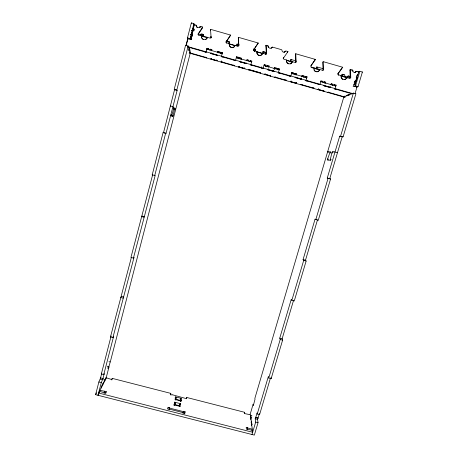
<?xml version="1.0" encoding="UTF-8"?>
<svg xmlns="http://www.w3.org/2000/svg" width="458" height="458" viewBox="0 0 458 458"><rect width="100%" height="100%" fill="white"/><g stroke="black" fill="none" stroke-linecap="round" stroke-linejoin="round"><path stroke-width="0.69" d="M217.533 51.296L217.527 51.714L219.227 52.201L218.993 53.076L219.239 51.783L217.533 51.296L217.476 52.435M192.841 30.291L192.732 30.886M219.227 52.201L219.239 51.783M220.641 52.601L220.659 52.189L222.365 52.676L222.342 53.088L220.641 52.601L220.412 53.477L220.659 52.189M222.107 53.964L222.13 53.557L206.764 49.172L206.821 49.739M222.754 62.219L221.157 61.641L221.134 62.111L221.466 60.88M223.109 57.073L221.403 56.718L222.365 52.676M193.7 30.703L194.003 29.524L193.15 29.278L193.047 28.762L194.118 24.612L195.932 25.133A0.922 0.887 83.3 0 1 196.591 25.957A1.849 1.78 83.8 0 0 199.831 26.885A0.922 0.887 84.1 0 1 200.799 26.524L202.608 27.045A0.922 0.887 84.4 0 1 202.505 27.291L198.228 33.749A0.922 0.887 83.7 0 0 198.858 34.877L201.572 35.655A3.063 2.96 84.7 0 0 203.661 39.428A3.063 2.96 84.7 0 0 207.291 37.293L209.999 38.071A0.922 0.887 85.7 0 0 211.092 37.43L211.115 37.905L210.548 29.598A0.922 0.887 86 0 1 210.577 29.335L230.454 35.037A0.922 0.887 89.3 0 1 230.351 35.283L226.006 42.17L230.294 35.77A0.916 0.882 89.3 0 0 230.397 35.529M226.624 43.292L226.664 42.84A0.916 0.887 88.9 0 1 226.046 41.712M253.583 50.586A0.91 0.882 -85.5 0 1 253.577 50.065L258.175 42.995L238.389 37.316A0.916 0.887 -88.8 0 0 238.355 37.579L238.847 45.376A0.916 0.887 -88.9 0 1 237.759 46.018L235.017 45.462A3.046 2.943 89.9 0 1 231.393 47.586A3.046 2.943 89.9 0 1 229.344 43.842L226.664 42.84M228.754 43.659L229.63 41.907L226.298 40.951M230.294 35.77L230.454 35.037M183.017 412.961L183.486 411.29L185.049 411.69L184.843 413.425L183.263 413.019L183.309 412.675L169.483 409.149L169.42 409.492L167.84 409.086L168.16 407.38L169.735 407.78L169.208 409.801M251.94 430.297L252.266 429.192L250.44 414.748L244.755 413.614L244.618 412.309L186.767 397.481L186.618 398.718L172.116 394.681L172.059 394.985L170.571 394.607L170.8 393.388L112.244 378.377L111.718 379.527L106.004 377.741L99.907 390.325L99.466 392.019M182.971 413.305L183.486 411.29M174.269 403.246L174.572 402.153L180.687 403.716L180.595 404.368L179.828 404.174L179.221 406.355M175.529 399.181L180.847 400.544L180.755 401.174L181.351 399.033L180.601 398.844L180.406 400.206L181.156 400.401L181.07 401.036L175.019 399.485L175.122 398.855L175.878 399.05L175.58 400.126M181.351 399.033L181.442 398.408L175.454 396.874L175.156 397.945M179.318 406.693L179.828 404.174M174.698 405.513L175.231 403L174.464 402.805L174.572 402.153M175.878 399.05L176.101 397.687L175.351 397.498L175.454 396.874M175.002 404.42L174.229 404.219L174.12 404.878L180.297 406.458L180.395 405.794L179.622 405.599M232.887 65.099L234.513 65.442L234.416 65.889M233.843 60.13L235.509 60.737L236.557 56.723L238.257 57.21L238.166 57.605L236.477 57.118L236.557 56.723M237.061 46.035L237.089 44.042L239.082 44.615M238.67 46.023A0.91 0.882 -88.9 0 0 238.755 45.823L238.389 37.316M330.184 160.123L331.855 152.875C332.187 150.327 336.086 152.64 337.472 152.686L337.168 152.674M238.755 45.823L238.847 45.376M236.236 57.994L236.322 57.605L251.614 61.967M171.996 116.504L172.861 116.492L174.75 108.431L175.706 109.325L174.664 109.033M238.023 58.086L237.931 58.475L238.257 57.21M239.442 58.492L239.345 58.876L239.677 57.616L241.377 58.103L241.045 59.334M239.677 57.616L239.58 58.006L241.274 58.487M257.396 417.719L255.644 417.272L255.696 417.622L258.031 418.217L257.986 417.936L257.539 419.345L258.037 422.682L254.345 435.1L95.602 394.676L98.876 381.978L100.72 377.587L100.565 377.89L102.958 378.503L103.107 378.199L101.292 382.596L98.018 395.294L98.218 394.498M111.065 336.252L101.344 373.986L103.748 374.604L113.664 336.201L112.92 337.546L110.481 336.916L131.4 257.31M188.673 49.435L190.007 49.813L189.097 49.298L188.175 45.989L185.587 45.25L174.24 89.304L176.811 90.026L177.114 90.472L166.042 133.352L163.111 132.528L152.188 174.939L152.669 174.744L130.948 257.419L133.433 258.077L134.039 257.281L112.92 337.546M187.803 39.634L187.499 37.825L191.341 22.9L193.94 23.644L194.266 25.419M166.042 133.352L163.512 132.648L174.561 89.757L174.24 89.304M186 45.371L187.723 38.672L191.152 39.657L191.61 37.882L190.751 37.636L191.175 36.016L192.034 36.262L192.492 34.487L191.633 34.241L192.589 30.543L193.448 30.789L193.906 29.009L193.047 28.762M100.565 377.89L101.802 373.093L101.344 373.986M186.303 45.147L187.849 39.148M187.436 41.065L187.551 40.625M133.433 258.077L155.176 175.431L152.188 174.939M154.712 175.626L165.659 133.232M176.811 90.026L188.175 45.989M190.339 39.583L190.093 38.564L193.94 23.644M99.002 392.987L99.438 391.287L105.489 393.187L106.222 391.579L99.907 390.325M192.818 30.251L191.541 35.214L192.154 33.125M102.958 378.503L104.195 373.705L103.748 374.604M191.415 39.537L191.719 38.363L190.866 38.117L191.175 36.016M192.24 32.793L192.606 31.373M193.15 29.278L194.037 25.837M188.559 47.357L188.782 46.481M193.574 29.077L193.528 29.856L193.728 29.089M101.373 388.075L101.47 387.703M101.613 387.147L102.294 385.052L102.1 385.791M192.291 36.153L192.492 34.487M189.097 49.298L189.429 48.01M193.843 30.978L193.957 30.543M189.383 48.468L189.137 49.435L189.526 50.855L189.721 50.111M102.741 384.468L103.227 383.128L102.844 384.6M102.655 385.333L102.798 384.783M103.914 382.648L104.716 380.06L103.571 379.768M104.527 380.787L104.716 380.06M105.14 379.522L105.609 378.222L105.191 379.837M104.911 380.913L105.1 380.197M107.269 367.923L108.403 368.215L110.493 361.144L190.213 53.311L189.566 50.987L190.316 50.953L188.341 50.391M190.07 52.796L190.31 51.863M105.449 379.882L106.004 377.741M105.867 379.024L106.056 378.279M106.25 377.535L108.947 367.121L108.403 368.215M104.052 393.428L104.636 391.178M105.787 393.267L106.222 391.579M111.826 379.98L112.244 378.377M206.999 48.29L207.039 48.72L208.739 49.206L208.705 48.777L206.999 48.29L206.134 52.367L204.417 51.743M206.735 49.888L207.039 48.72M208.476 49.659L208.705 48.777M209.901 50.065L210.13 49.183L211.842 49.67L211.859 50.099L210.159 49.613L210.13 49.183M211.842 49.67L211.619 50.764M211.052 52.905L210.938 53.603L217.229 55.315M211.109 52.945C211.344 54.296 209.592 52.91 210.926 53.397L217.235 55.286M211.43 58.326L211.275 59.128L217.201 60.742M216.686 54.685L216.6 55.017M216.777 59.849L216.611 60.645L210.709 58.847M172.781 116.687L171.676 115.782L173.966 107.664L172.935 106.645L170.393 105.935L170.628 106.153M330.567 159.241L331.186 159.367M173.759 108.666L173.141 108.489M244.898 68.614L238.967 67.011L239.179 66.227M240.33 61.979L239.723 61.698L246.627 63.656L240.33 61.979L240.553 61.137M244.503 67.744L244.28 68.523L244.898 68.591M246.158 62.912L246.026 63.404M248.499 61.08L248.74 60.204L247.039 59.717L246.736 60.782M249.913 61.481L250.154 60.605L251.848 61.091L250.703 65.07L252.438 65.431M170.365 394.973L170.8 393.388M265.978 65.122L265.526 66.347L265.978 65.122L264.283 64.635L263.058 68.585L261.375 68.11L261.73 66.805M167.857 408.496L168.16 407.38M169.271 409.458L169.735 407.78M267.386 65.523L266.934 66.748L267.386 65.523L269.081 66.004L268.726 67.057L268.228 67.097M265.216 73.641L264.947 74.402L264.409 74.185M173.925 405.319L174.229 404.219M175.654 399.296L176.101 397.687M174.779 404.637L175.231 403M268.216 68.677L267.896 69.834L274.187 71.54M268.142 69.175L268.004 69.668L267.335 69.559M270.409 75.295C269.481 76.183 271.691 76.091 270.397 75.776L264.438 74.144M180.011 400.979L180.601 398.844M270.512 75.146L270.237 75.908L265.045 74.253M180.858 401.477L181.156 400.401M180.383 404.803L180.687 403.716M273.684 70.784L273.506 71.431L273.764 70.778M274.147 69.118L274.72 67.612L276.409 68.099L276.163 68.969M274.262 68.986L274.72 67.612M277.817 68.5L277.313 69.708L277.817 68.5L279.506 68.981L278.183 72.902L279.952 73.269M186.475 398.534L186.767 397.481M184.425 413.918L185.049 411.69M293.32 73.864L293.567 72.994L291.883 72.513L290.899 75.994L290.481 76.406L288.906 75.822M290.99 81.152L290.819 81.764L296.744 83.367L290.967 81.627C289.553 81.129 291.208 82.434 291.139 81.014M292.994 74.185L293.567 72.994M294.723 74.265L294.969 73.394L296.658 73.875L296.24 74.9M295.473 77.167L295.336 77.654L301.639 79.354L295.502 77.505C294.219 76.99 295.341 78.181 295.593 77.179M296.257 82.652L296.086 83.264L296.418 82.52M301.106 78.599L300.923 79.251L301.238 78.61M301.576 76.944L302.269 75.478L303.952 75.954L303.333 77.133L303.952 75.954M301.793 76.663L302.269 75.478M307.335 81.077L305.538 80.7L306.041 80.31L307.037 76.835L305.354 76.354L304.73 77.528M306.322 78.295L307.037 76.835M355.368 82.125L356.845 77.236L356.553 77.694M318.327 88.932C318.213 90.1 317.136 88.938 318.35 89.424L324.092 91.119M318.528 88.812L318.15 89.539L324.087 91.142M322.461 82.177L322.707 81.306L321.029 80.831L320.028 84.295L319.449 84.661L317.921 84.095M323.858 82.577L324.109 81.707L325.781 82.188L325.3 83.19M324.464 85.434L324.321 85.921L323.812 85.709M324.642 85.463L324.321 85.921L330.636 87.593L323.84 85.663M323.566 90.426L323.394 91.033L323.783 90.306M330.069 86.854L329.88 87.501L330.31 86.722M333.046 84.261L332.302 85.394L333.046 84.261L331.369 83.78L330.876 84.782L331.346 84.965M334.185 85.52L334.437 84.656L336.115 85.136L335.101 88.594L334.437 88.932L336.264 89.321M335.273 86.551L335.605 85.406L336.115 85.136M244.309 413.356L244.618 412.309M250.125 414.404L253.137 404.202L253.32 405.467L253.732 404.059L255.009 399.273L254.866 398.345L343.798 97.016L346.843 95.768L346.042 95.545L346.397 95.396L347.679 95.762M349.752 78.375L350.313 76.469L348.647 75.994A0.853 0.819 -68 0 0 347.748 76.326L347.221 76.618A1.7 1.632 -68.5 0 1 346.54 77.19M344.479 96.741L344.685 96.031M250.303 417.181L250.818 415.423L251.929 415.704M247.263 429.341L247.749 427.686L246.198 427.291L246.393 429.117L252.404 430.291L252.656 432.272L98.602 393.01L99.438 391.287M247.303 429.707L247.749 427.686M250.881 418.246L251.093 417.536L250.755 419.637M347.233 94.972L347.021 95.699L348.876 94.938L349.059 94.308M251.116 422.499L251.539 421.062L251.413 422.476M251.608 423.994L251.82 423.266L251.482 425.425M353.078 86.344L353.656 86.081L354.171 84.352L355.007 84.587L355.477 83.001L354.057 83.047M354.641 82.766L355.156 81.032L355.992 81.272L357.063 77.66L356.227 77.419L356.742 75.684L357.578 75.925L358.78 71.866L357.017 71.362A0.91 0.87 -67.7 0 0 356.055 71.711L355.465 72.043A1.809 1.735 -68.1 0 1 354.858 72.587M251.992 434.499L255.684 422.076L255.209 418.749L255.644 417.272M351.595 93.821L351.784 93.18M255.696 417.622L257.093 412.927L257.247 413.969L259.594 414.57L270.357 378.377M354.732 83.808L354.423 84.862L355.007 84.587M355.648 80.717L355.334 82.137M357.578 74.213L356.982 76.234L357.578 75.925M252.077 431.402L252.404 430.291M257.247 413.969L268.399 376.396L268.766 378.016L271.147 378.634L282.603 340.139L282.134 338.777L293.504 300.54M268.766 378.016L280.204 339.51L279.752 338.153L291.305 299.217L291.849 300.305L294.265 300.952L306.139 261.037L305.492 260.224L303.07 259.572L315.052 219.199L316.884 219.703M315.052 219.199L318.236 220.39L330.561 178.986L327.258 178.082L339.693 136.192L343.116 136.799L355.906 93.81L353.387 93.088L349.053 94.863L347.88 94.783L349.179 95.149M291.849 300.305L303.706 260.379L303.07 259.572M315.78 219.72L328.083 178.299L330.561 178.986M340.615 136.095L353.387 93.088M354.28 86.413L355.54 85.841L359.868 71.276L362.398 72.003L358.064 86.562L356.404 87.295M258.031 418.217L259.165 414.41M305.492 260.224L317.491 219.869M329.72 178.763L342.172 136.89L343.116 136.799M355.053 93.569L357 87.037L353.656 86.081M328.644 152.09L327.63 151.804L330.166 151.964L327.51 159.275L327.453 159.859L328.22 160.082M247.039 59.717L246.914 60.095L248.602 60.582L248.74 60.204M253.577 50.065L258.066 43.235A0.916 0.887 -85.3 0 0 258.175 42.995M250.154 60.605L250.011 60.983L251.7 61.464L251.848 61.091M254.184 51.182L254.345 50.764A0.916 0.882 -85.5 0 1 253.738 49.641M254.694 51.084L255.684 49.367L253.692 48.8M248.728 69.965L248.9 69.536L260.596 72.868L260.362 73.274M341.674 68.414L337.683 74.144L342.613 67.498A0.91 0.876 -70 0 0 342.716 67.257L323.211 61.658A0.91 0.876 -72.8 0 0 323.171 61.916L323.514 69.622A0.905 0.876 -72.2 0 1 322.421 70.251L319.758 69.49A3.023 2.92 -73.1 0 1 316.117 71.591A3.023 2.92 -73.1 0 1 314.148 67.881L311.48 67.12A0.91 0.876 -74.1 0 1 310.89 66.004L315.276 59.655A0.91 0.876 -74.5 0 0 315.385 59.414L295.788 53.786A0.91 0.882 -77.7 0 0 295.754 54.05L296.143 61.784A0.91 0.876 -77.3 0 1 295.049 62.414L292.376 61.653A3.029 2.931 -78.3 0 1 288.74 63.759A3.029 2.931 -78.3 0 1 286.737 60.038L284.063 59.271A0.91 0.882 -79.4 0 1 283.462 58.155L283.176 58.538L287.819 51.771A0.91 0.882 -79.5 0 0 287.927 51.531L286.141 51.021A0.91 0.882 -79.7 0 0 285.174 51.376A1.826 1.763 -80.2 0 1 281.979 50.46A0.916 0.882 -80.6 0 0 281.344 49.641L272.67 47.151A0.916 0.882 -82.3 0 0 271.709 47.512A1.832 1.769 -82.8 0 1 268.502 46.59A0.916 0.882 -83.3 0 0 267.867 45.777L266.069 45.262A0.916 0.882 -83.4 0 0 266.035 45.519L266.482 53.288A0.91 0.882 -83.2 0 1 265.388 53.924L262.606 53.363A3.034 2.937 -84.4 0 1 258.976 55.475A3.034 2.937 -84.4 0 1 256.955 51.743L254.345 50.764M262.972 53.454L263.11 51.496L264.798 51.977A0.859 0.83 -83.5 0 1 265.4 52.744A1.718 1.66 -83 0 0 266.373 54.193M265.812 54.267A0.91 0.876 -83.3 0 0 266.27 53.7L266.069 45.262M264.798 51.977L264.604 52.367A0.853 0.824 -83.5 0 1 265.153 52.882M267.644 46.218L267.867 45.777M95.602 394.676L96.501 392.867M268.348 47.426A1.821 1.758 -82.8 0 1 268.285 47.031L268.502 46.59M265.182 54.33L265.388 53.924M266.27 53.7L266.482 53.288M271.107 48.342A1.821 1.758 -82.8 0 0 271.474 47.947L271.709 47.512M272.43 47.592L272.67 47.151M264.283 64.635L264.083 64.996L265.766 65.477M110.481 336.916L110.985 336.017M269.081 66.004L268.857 66.358L267.174 65.878M198.469 35.048A0.916 0.882 83.7 0 1 198.308 34.241L202.568 27.812A0.922 0.887 84.4 0 0 202.671 27.572L202.608 27.045M202.276 36.297L203.369 34.642A0.864 0.836 84.4 0 0 203.466 34.413L201.766 33.926A0.864 0.836 84.2 0 0 200.856 34.264A1.735 1.672 83.8 0 1 198.114 34.258M202.699 36.199L203.426 35.106A0.864 0.83 84.4 0 0 203.518 34.877L203.466 34.413M228.433 43.779L229.532 42.136A0.864 0.836 89.3 0 0 229.63 41.907M254.476 51.239L255.587 49.596A0.859 0.83 -85.5 0 0 255.684 49.367M310.885 65.786L314.858 60.032A0.905 0.876 -74.5 0 0 314.967 59.792L315.385 59.414M284.029 52.464A1.821 1.758 -80.2 0 0 284.882 51.794L285.174 51.376M283.662 57.382L283.29 57.977A0.853 0.824 -79.8 0 0 283.393 57.748M287.927 51.531L287.515 52.189A0.91 0.876 -79.5 0 0 287.624 51.949M276.409 68.099L276.157 68.442L274.474 67.961M279.506 68.981L279.237 69.318L277.554 68.843M288.334 63.857A3.023 2.925 -78.3 0 1 286.588 60.227L286.737 60.038M274.611 77.328L274.92 76.944L276.432 77.494M295.828 60.868L291.053 59.5L290.756 59.855A0.853 0.824 -78 0 0 290.721 60.101L290.79 61.418M295.788 53.786L295.45 54.193A0.91 0.876 -77.7 0 0 295.416 54.456L295.805 62.156A0.905 0.876 -77.3 0 1 295.599 62.528M290.721 60.101L291.019 59.74A0.859 0.83 -78 0 1 291.053 59.5M295.416 54.456L295.754 54.05M290.257 63.908A3.023 2.925 -78.3 0 0 292.215 61.836L292.376 61.653M295.805 62.156L296.143 61.784M291.883 72.513L291.563 72.839L293.24 73.314M284.893 79.898L286.571 80.259L286.198 80.625M294.969 73.394L294.637 73.715L296.315 74.196L296.658 73.875M314.858 60.032L315.276 59.655M311.079 67.469L311.48 67.12M314.148 67.881L319.758 69.49M305.354 76.354L304.976 76.663L306.654 77.144M316.467 68.769L316.409 67.458A0.853 0.819 -73.2 0 1 316.444 67.212L316.81 67.131A0.853 0.824 -73.2 0 1 316.844 66.885L322.959 68.637M323.171 61.916L322.758 62.03A0.905 0.87 -72.9 0 0 322.718 62.288L323.062 69.96A0.905 0.87 -72.2 0 1 322.873 70.309M306.276 78.106L306.786 77.705L291.637 73.383M300.391 84.661L300.837 84.318L302.303 84.856M323.062 69.96L323.514 69.622M342.613 67.498L342.074 67.841A0.905 0.87 -70 0 0 342.183 67.607L342.716 67.257M312.304 87.701L314.011 88.068L313.495 88.394M322.707 81.306L322.26 81.598L320.589 81.118M295.525 74.803L296.183 74.889M324.109 81.707L323.651 81.993L325.323 82.469L325.781 82.188M338.262 75.249L338.783 74.935L341.433 75.696A3.017 2.903 -68.6 0 0 343.38 79.389A3.017 2.903 -68.6 0 0 347.021 77.293L349.672 78.055A0.905 0.87 -67.8 0 0 350.765 77.425L350.467 69.753A0.91 0.87 -68.5 0 1 350.507 69.49L352.276 70A0.91 0.87 -68.3 0 1 352.895 70.807A1.815 1.74 -68.1 0 0 356.055 71.711M342.04 76.085L341.989 74.78A0.847 0.819 -68.9 0 1 342.023 74.539L342.527 74.242L344.187 74.717A0.853 0.819 -68.7 0 1 344.771 75.473A1.706 1.637 -68.4 0 0 347.748 76.326M350.507 69.49L349.941 69.828A0.905 0.87 -68.6 0 0 349.901 70.085L350.198 77.728A0.899 0.864 -67.8 0 1 350.009 78.072M341.989 74.78L342.492 74.482A0.853 0.819 -68.9 0 1 342.527 74.242M349.901 70.085L350.467 69.753M342.865 79.452A3.011 2.897 -68.6 0 1 341.17 75.851L341.433 75.696M343.683 75.015L344.187 74.717M351.698 70.337L352.276 70M352.317 71.139L352.895 70.807M331.369 83.78L330.882 84.054L332.554 84.53M348.126 76.286L348.647 75.994M356.421 71.688L357.017 71.362M344.771 79.497A3.011 2.897 -68.6 0 0 346.74 77.448L347.021 77.293M334.437 84.656L333.939 84.93L335.605 85.406M349.78 76.761L350.542 76.343M358.179 72.192L359.868 71.276M350.198 77.728L350.765 77.425M335.187 86.356L335.857 86.001L320.783 81.696M362.055 72.187L362.398 72.003M327.625 92.413L328.214 92.11L329.64 92.636M356.765 77.808L357.063 77.66M355.156 81.032L354.566 81.318L356.026 81.736M355.992 81.272L355.694 81.415L356.318 81.593M354.887 83.282L355.477 83.001M353.587 84.627L354.171 84.352M327.481 159.876L330.75 160.311M274.697 68.929L274.228 68.832M240.679 59.076L241.44 59.271M325.065 83.133L324.562 83.121M98.876 381.978L101.292 382.596M255.684 422.076L258.037 422.682M174.653 404.506L180.086 405.891M251.259 424.079L252.387 424.366M169.672 408.124L183.44 411.633M247.789 428.053L252.266 429.192M108.958 361.648L110.092 361.94M107.779 366.211L108.912 366.503M107.641 366.486L108.775 366.778M251.808 417.078L250.698 416.791L250.818 415.423M100.331 379.098L102.718 379.711M255.209 418.749L257.539 419.345M120.62 297.528L123.082 298.175M280.204 339.51L282.603 340.139M327.258 178.082L328.083 178.299M121.318 296.452L123.757 297.099M279.752 338.153L282.134 338.777M142.026 216.061L144.51 216.731M141.47 216.56L143.972 217.235M303.706 260.379L306.139 261.037M171.092 114.689L171.87 114.906M171.996 115.513L173.055 115.805M327.607 158.932L328.346 159.138M170.594 115.622L171.676 115.926M173.181 107.412L173.966 107.664M332.29 151.924L333.195 152.176M174.16 108.248L174.773 108.42M330.121 151.867L330.865 152.079M331.855 152.875L332.456 153.041M173.857 109.153L174.464 109.325M329.995 152.812L330.59 152.978M174.561 89.757L177.114 90.472M339.693 136.192L342.172 136.89M189.726 52.819L206.718 57.651M221.151 61.761L234.485 65.557M244.337 68.357L238.446 66.736L238.967 67.011M248.854 69.645L260.539 72.971M274.846 77.041L286.479 80.35M300.723 84.404L313.885 88.148M328.065 92.184L345.332 97.102M189.16 53.014L344.771 97.291M202.39 34.55L203.518 34.877M227.586 41.77L229.578 42.336A0.859 0.83 89.2 0 1 229.487 42.565M316.444 67.212L317.795 67.601M342.023 74.539L343.128 74.854M201.572 35.655L207.291 37.293M229.344 43.842L235.017 45.462M256.955 51.743L262.606 53.363M286.588 60.227L292.215 61.836M341.17 75.851L346.74 77.448M201.543 36.119L207.422 37.796M229.223 44.037L234.422 45.525M257.625 52.166L261.747 53.346M286.508 60.433L291.981 62.002M312.442 67.858L319.249 69.805M340.975 76.022L348.429 78.158M190.723 34.213L191.633 34.241M190.539 34.39L192.595 34.98M187.499 37.825L190.093 38.564M355.54 85.841L358.064 86.562M301.908 75.788L303.58 76.268M264.043 65.511L279.26 69.851M273.999 68.557L274.926 68.906M301.49 76.4L302.366 76.715M187.849 46.619L352.815 93.644M187.299 46.865L206.117 52.229M221.409 56.586L235.532 60.611M250.749 64.95L263.121 68.477M278.269 72.793L290.584 76.303M305.663 80.602L319.592 84.57M334.603 88.846L352.242 93.873M191.862 30.457L192.669 30.686M356.799 77.705L357.423 77.883M191.352 30.428L192.589 30.543M191.593 30.617L192.56 30.892M356.501 77.854L357.125 78.032M191.49 30.709L192.864 31.098M216.611 60.467L217.212 60.719M163.111 132.528L163.512 132.648M210.697 58.899L211.27 58.95M267.317 69.587L274.199 71.511M270.89 377.552L271.147 378.634M190.751 37.636L190.866 38.117M191.61 37.882L191.719 38.363M191.341 22.9L191.49 23.65M193.74 30.926L193.866 29.552M193.906 29.009L194.003 29.524M195.932 25.133L196.024 25.665M196.591 25.957L196.677 26.484A1.838 1.775 83.8 0 0 197.278 27.732M198.228 33.749L198.308 34.241M259.423 413.528L259.594 414.57M199.831 26.885L199.906 27.411A1.838 1.775 83.8 0 1 199.648 27.72M200.856 34.264L200.925 34.728M200.799 26.524L200.867 27.051M205.115 57.198L206.707 57.531L206.758 58.023M202.505 27.291L202.568 27.812M203.369 34.642L203.426 35.106M237.187 46.287L237.061 44.289A0.864 0.836 -89 0 1 237.089 44.042M263.195 53.729L263.081 51.743A0.859 0.83 -83.7 0 1 263.11 51.496M210.577 29.335L210.577 30.114A0.916 0.887 86 0 1 210.606 29.85M291.019 59.74L291.156 62.385M316.81 67.131L316.902 69.101M342.492 74.482L342.567 76.452M347.221 76.618A0.847 0.819 -68.1 0 1 347.943 76.257M262.892 52.132A0.853 0.83 -83.7 0 1 262.926 51.886M255.53 49.767A0.859 0.83 -85.5 0 1 255.432 49.996M236.975 44.712A0.859 0.83 -89 0 1 237.009 44.466M210.978 37.012A0.864 0.83 86 0 0 210.949 37.258L210.955 36.56A0.864 0.836 86 0 0 210.926 36.806M201.045 34.585A0.864 0.83 84.2 0 1 201.32 34.407M198.451 35.026A1.729 1.666 83.8 0 1 198.114 34.608M200.85 34.825A1.729 1.666 83.8 0 1 200.678 35.014M338.783 74.935A0.905 0.87 -69.5 0 1 338.199 73.824M355.465 72.043A0.905 0.864 -67.7 0 1 356.358 71.677M284.882 51.794A0.91 0.876 -79.7 0 1 285.58 51.405M271.474 47.947A0.91 0.882 -82.3 0 1 271.834 47.638M268.17 46.636A0.91 0.882 -83.3 0 1 268.285 47.031M265.829 45.966A0.91 0.882 -83.5 0 1 265.863 45.703M257.997 43.447A0.91 0.882 -85.3 0 1 257.894 43.687M238.263 38.054A0.916 0.882 -88.9 0 1 238.297 37.796M200.031 27.257A0.922 0.887 84.1 0 1 200.398 27.051M196.264 25.774A0.922 0.887 83.3 0 1 196.677 26.484M203.438 39.577A3.057 2.954 84.7 0 1 201.606 35.901M207.308 37.533A3.057 2.954 84.7 0 1 205.373 39.628M235.057 45.245A3.051 2.954 89.9 0 1 231.427 47.369A3.051 2.954 89.9 0 1 229.372 43.613M262.703 53.157A3.04 2.943 -84.4 0 1 259.068 55.275A3.04 2.943 -84.4 0 1 257.041 51.536M319.541 69.656A3.017 2.914 -73.1 0 1 316.713 71.866M315.659 71.671A3.017 2.914 -73.1 0 1 313.942 69.776"/></g></svg>
